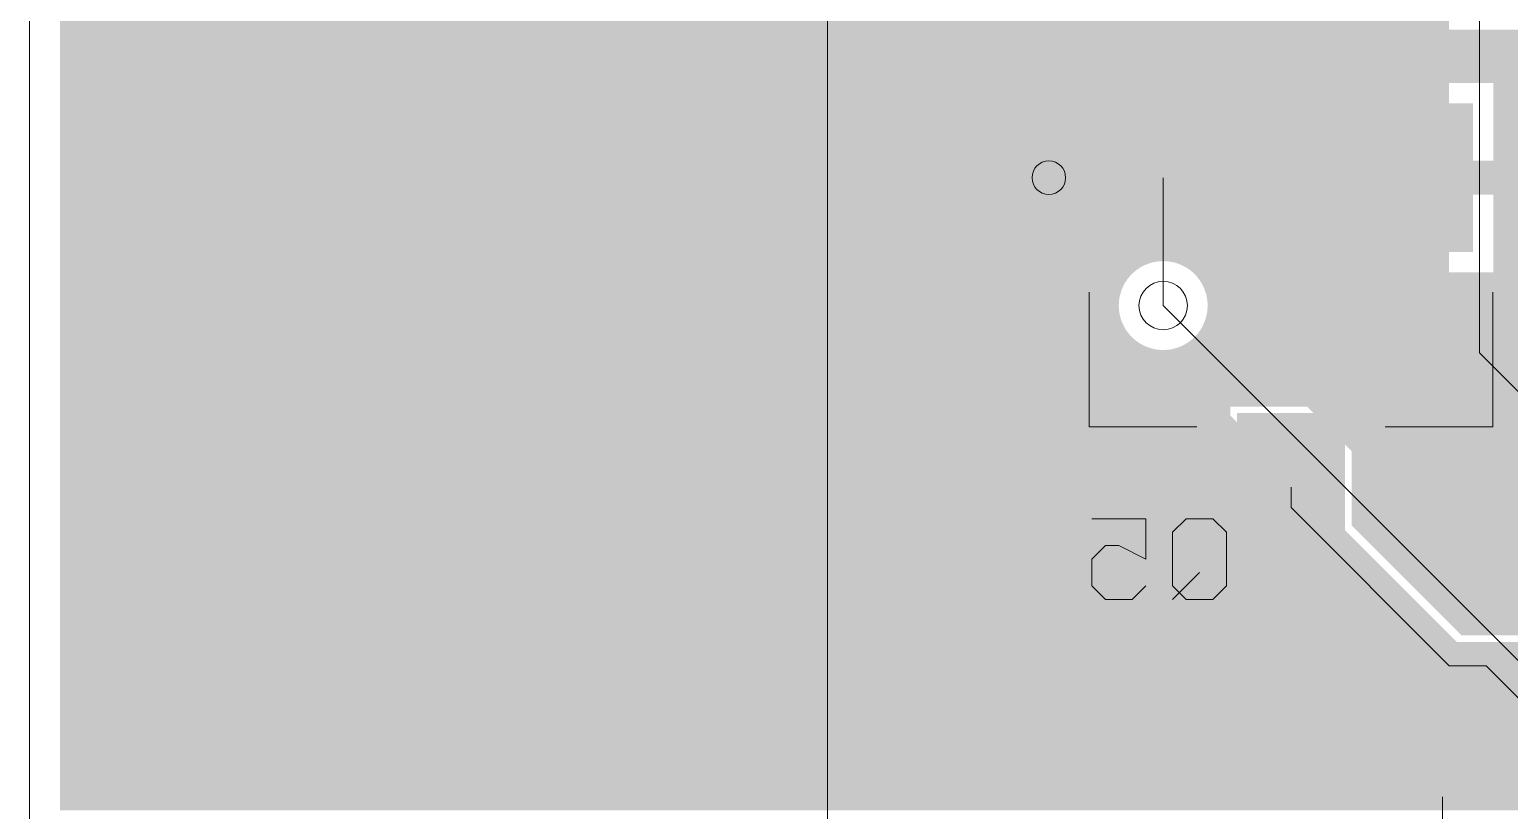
# Model space of a CAD drawing. Header units: millimetres. Extents: x 0 to 210, y 0 to 297.
# Drawn here: x 78.56 to 89.56, y 216.4 to 222.2 of the extents above; entities that cross this region are included whole.
import ezdxf

# ---------------------------------------------------------------- set-up
doc = ezdxf.new("R2010")
doc.units = ezdxf.units.MM
for name, pattern in [('K5LT32768', [0]), ('K5LT32769', [0]), ('K5LT32770', [0]), ('K5LT32772', [0]), ('K5LT32773', [0]), ('K5LT32774', [0]), ('K5LT32775', [0])]:
    doc.linetypes.add(name, pattern=pattern)

# ---------------------------------------------------------------- blocks, each defined once
blk = doc.blocks.new('U48')
at = {"color": 7, "linetype": 'K5LT32768', "lineweight": 18}
blk.add_circle((86.99, 220.148), 0.18, dxfattribs=at)
blk = doc.blocks.new('U89')
blk.add_hatch(color=7).paths.add_polyline_path([(87.29, 221.548), (87.29, 220.648), (86.69, 220.648), (86.69, 221.548)])
blk = doc.blocks.new('U90')
blk.add_hatch(color=7).paths.add_polyline_path([(89.19, 221.548), (89.19, 220.648), (88.59, 220.648), (88.59, 221.548)])
blk = doc.blocks.new('U91')
blk.add_hatch(color=7).paths.add_polyline_path([(88.24, 219.248), (88.24, 218.348), (87.64, 218.348), (87.64, 219.248)])
blk = doc.blocks.new('U127')
blk.add_hatch(color=7).paths.add_polyline_path([(90.415, 217.548), (90.415, 216.648), (89.115, 216.648), (89.115, 217.548)])
blk = doc.blocks.new('U192')
at = {"true_color": 0xff0000}
blk.add_hatch(color=1, dxfattribs=at).paths.add_polyline_path([(87.392, 221.65), (87.392, 220.547), (86.588, 220.547), (86.588, 221.65)])
blk = doc.blocks.new('U193')
at = {"true_color": 0xff0000}
blk.add_hatch(color=1, dxfattribs=at).paths.add_polyline_path([(89.292, 221.65), (89.292, 220.547), (88.488, 220.547), (88.488, 221.65)])
blk = doc.blocks.new('U194')
at = {"true_color": 0xff0000}
blk.add_hatch(color=1, dxfattribs=at).paths.add_polyline_path([(88.342, 219.35), (88.342, 218.247), (87.538, 218.247), (87.538, 219.35)])
blk = doc.blocks.new('U230')
at = {"true_color": 0xff0000}
blk.add_hatch(color=1, dxfattribs=at).paths.add_polyline_path([(90.517, 217.65), (90.517, 216.547), (89.013, 216.547), (89.013, 217.65)])
blk = doc.blocks.new('U281')
at = {"color": 3, "linetype": 'K5LT32773', "lineweight": 18, "true_color": 0x00ff00}
blk.add_circle((86.99, 220.148), 0.18, dxfattribs=at)

msp = doc.modelspace()

# ---------------------------------------------------------------- hatches: boundary and pattern name
at = {"true_color": 0x00ff00}
for points in [[(78.79, 220.478), (78.79, 223.898), (89.115, 223.898), (89.115, 220.478)], [(78.79, 220.477), (78.79, 220.478), (86.982, 220.478), (86.967, 220.477)], [(78.79, 220.476), (78.79, 220.477), (86.967, 220.477), (86.952, 220.476)], [(78.79, 220.474), (78.79, 220.476), (86.952, 220.476), (86.937, 220.474)], [(78.79, 220.471), (78.79, 220.474), (86.937, 220.474), (86.922, 220.471)], [(78.79, 220.468), (78.79, 220.471), (86.922, 220.471), (86.907, 220.468)], [(78.79, 220.463), (78.79, 220.468), (86.907, 220.468), (86.892, 220.463)], [(78.79, 220.458), (78.79, 220.463), (86.892, 220.463), (86.878, 220.458)], [(78.79, 220.453), (78.79, 220.458), (86.878, 220.458), (86.864, 220.453)], [(78.79, 220.447), (78.79, 220.453), (86.864, 220.453), (86.85, 220.447)], [(78.79, 220.44), (78.79, 220.447), (86.85, 220.447), (86.836, 220.44)], [(78.79, 220.433), (78.79, 220.44), (86.836, 220.44), (86.823, 220.433)], [(78.79, 220.424), (78.79, 220.433), (86.823, 220.433), (86.81, 220.424)], [(78.79, 220.416), (78.79, 220.424), (86.81, 220.424), (86.797, 220.416)], [(78.79, 220.407), (78.79, 220.416), (86.797, 220.416), (86.785, 220.407)], [(78.79, 220.397), (78.79, 220.407), (86.785, 220.407), (86.773, 220.397)], [(87.013, 220.477), (86.998, 220.478), (89.115, 220.478), (89.115, 220.477)], [(87.028, 220.476), (87.013, 220.477), (89.115, 220.477), (89.115, 220.476)], [(87.043, 220.474), (87.028, 220.476), (89.115, 220.476), (89.115, 220.474)], [(87.058, 220.471), (87.043, 220.474), (89.115, 220.474), (89.115, 220.471)], [(87.073, 220.468), (87.058, 220.471), (89.115, 220.471), (89.115, 220.468)], [(87.088, 220.463), (87.073, 220.468), (89.115, 220.468), (89.115, 220.463)], [(87.102, 220.458), (87.088, 220.463), (89.115, 220.463), (89.115, 220.458)], [(87.116, 220.453), (87.102, 220.458), (89.115, 220.458), (89.115, 220.453)], [(87.13, 220.447), (87.116, 220.453), (89.115, 220.453), (89.115, 220.447)], [(87.144, 220.44), (87.13, 220.447), (89.115, 220.447), (89.115, 220.44)], [(87.157, 220.433), (87.144, 220.44), (89.115, 220.44), (89.115, 220.433)], [(87.17, 220.424), (87.157, 220.433), (89.115, 220.433), (89.115, 220.424)], [(87.183, 220.416), (87.17, 220.424), (89.115, 220.424), (89.115, 220.416)], [(87.195, 220.407), (87.183, 220.416), (89.115, 220.416), (89.115, 220.407)], [(87.207, 220.397), (87.195, 220.407), (89.115, 220.407), (89.115, 220.397)], [(78.79, 220.387), (78.79, 220.397), (86.773, 220.397), (86.762, 220.387)], [(78.79, 220.376), (78.79, 220.387), (86.762, 220.387), (86.751, 220.376)], [(78.79, 220.365), (78.79, 220.376), (86.751, 220.376), (86.741, 220.365)], [(78.79, 220.353), (78.79, 220.365), (86.741, 220.365), (86.731, 220.353)], [(78.79, 220.341), (78.79, 220.353), (86.731, 220.353), (86.722, 220.341)], [(78.79, 220.328), (78.79, 220.341), (86.722, 220.341), (86.713, 220.328)], [(78.79, 220.315), (78.79, 220.328), (86.713, 220.328), (86.705, 220.315)], [(78.79, 220.302), (78.79, 220.315), (86.705, 220.315), (86.698, 220.302)], [(78.79, 220.288), (78.79, 220.302), (86.698, 220.302), (86.691, 220.288)], [(87.218, 220.387), (87.207, 220.397), (89.115, 220.397), (89.115, 220.387)], [(87.229, 220.376), (87.218, 220.387), (89.115, 220.387), (89.115, 220.376)], [(87.239, 220.365), (87.229, 220.376), (89.115, 220.376), (89.115, 220.365)], [(87.249, 220.353), (87.239, 220.365), (89.115, 220.365), (89.115, 220.353)], [(87.258, 220.341), (87.249, 220.353), (89.115, 220.353), (89.115, 220.341)], [(87.267, 220.328), (87.258, 220.341), (89.115, 220.341), (89.115, 220.328)], [(87.275, 220.315), (87.267, 220.328), (89.115, 220.328), (89.115, 220.315)], [(87.282, 220.302), (87.275, 220.315), (89.115, 220.315), (89.115, 220.302)], [(87.289, 220.288), (87.282, 220.302), (89.115, 220.302), (89.115, 220.288)], [(78.79, 220.274), (78.79, 220.288), (86.691, 220.288), (86.685, 220.274)], [(78.79, 220.26), (78.79, 220.274), (86.685, 220.274), (86.679, 220.26)], [(78.79, 220.246), (78.79, 220.26), (86.679, 220.26), (86.675, 220.246)], [(78.79, 220.231), (78.79, 220.246), (86.675, 220.246), (86.671, 220.231)], [(78.79, 220.216), (78.79, 220.231), (86.671, 220.231), (86.667, 220.216)], [(78.79, 220.201), (78.79, 220.216), (86.667, 220.216), (86.664, 220.201)], [(78.79, 220.186), (78.79, 220.201), (86.664, 220.201), (86.662, 220.186)], [(78.79, 220.171), (78.79, 220.186), (86.662, 220.186), (86.661, 220.171)], [(87.295, 220.274), (87.289, 220.288), (89.115, 220.288), (89.115, 220.274)], [(87.3, 220.26), (87.295, 220.274), (89.115, 220.274), (89.115, 220.26)], [(87.305, 220.246), (87.3, 220.26), (89.115, 220.26), (89.115, 220.246)], [(87.31, 220.231), (87.305, 220.246), (89.115, 220.246), (89.115, 220.231)], [(87.313, 220.216), (87.31, 220.231), (89.115, 220.231), (89.115, 220.216)], [(87.316, 220.201), (87.313, 220.216), (89.115, 220.216), (89.115, 220.201)], [(87.318, 220.186), (87.316, 220.201), (89.115, 220.201), (89.115, 220.186)], [(87.319, 220.171), (87.318, 220.186), (89.115, 220.186), (89.115, 220.171)], [(78.79, 220.156), (78.79, 220.171), (86.661, 220.171), (86.66, 220.156)], [(78.79, 220.14), (78.79, 220.156), (86.66, 220.156), (86.66, 220.14)], [(78.79, 220.125), (78.79, 220.14), (86.66, 220.14), (86.661, 220.125)], [(78.79, 220.11), (78.79, 220.125), (86.661, 220.125), (86.662, 220.11)], [(78.79, 220.095), (78.79, 220.11), (86.662, 220.11), (86.664, 220.095)], [(78.79, 220.08), (78.79, 220.095), (86.664, 220.095), (86.667, 220.08)], [(78.79, 220.065), (78.79, 220.08), (86.667, 220.08), (86.671, 220.065)], [(87.32, 220.156), (87.319, 220.171), (89.115, 220.171), (89.115, 220.156)], [(87.32, 220.14), (87.32, 220.156), (89.115, 220.156), (89.115, 220.14)], [(87.32, 220.136), (87.32, 220.14), (89.115, 220.14), (89.115, 220.136)], [(87.658, 219.798), (87.32, 220.136), (89.115, 220.136), (89.115, 219.798)], [(78.79, 220.05), (78.79, 220.065), (86.671, 220.065), (86.675, 220.05)], [(78.79, 220.036), (78.79, 220.05), (86.675, 220.05), (86.679, 220.036)], [(78.79, 220.022), (78.79, 220.036), (86.679, 220.036), (86.685, 220.022)], [(78.79, 220.008), (78.79, 220.022), (86.685, 220.022), (86.691, 220.008)], [(78.79, 219.994), (78.79, 220.008), (86.691, 220.008), (86.698, 219.994)], [(78.79, 219.981), (78.79, 219.994), (86.698, 219.994), (86.705, 219.981)], [(78.79, 219.968), (78.79, 219.981), (86.705, 219.981), (86.713, 219.968)], [(78.79, 219.955), (78.79, 219.968), (86.713, 219.968), (86.722, 219.955)], [(78.79, 219.943), (78.79, 219.955), (86.722, 219.955), (86.731, 219.943)], [(78.79, 219.931), (78.79, 219.943), (86.731, 219.943), (86.741, 219.931)], [(78.79, 219.92), (78.79, 219.931), (86.741, 219.931), (86.751, 219.92)], [(78.79, 219.909), (78.79, 219.92), (86.751, 219.92), (86.762, 219.909)], [(78.79, 219.899), (78.79, 219.909), (86.762, 219.909), (86.773, 219.899)], [(78.79, 219.889), (78.79, 219.899), (86.773, 219.899), (86.785, 219.889)], [(78.79, 219.88), (78.79, 219.889), (86.785, 219.889), (86.797, 219.88)], [(78.79, 219.872), (78.79, 219.88), (86.797, 219.88), (86.81, 219.872)], [(78.79, 219.863), (78.79, 219.872), (86.81, 219.872), (86.823, 219.863)], [(78.79, 219.856), (78.79, 219.863), (86.823, 219.863), (86.836, 219.856)], [(78.79, 219.849), (78.79, 219.856), (86.836, 219.856), (86.85, 219.849)], [(78.79, 219.843), (78.79, 219.849), (86.85, 219.849), (86.864, 219.843)], [(78.79, 219.837), (78.79, 219.843), (86.864, 219.843), (86.878, 219.837)], [(78.79, 219.833), (78.79, 219.837), (86.878, 219.837), (86.892, 219.833)], [(78.79, 219.829), (78.79, 219.833), (86.892, 219.833), (86.907, 219.829)], [(78.79, 219.825), (78.79, 219.829), (86.907, 219.829), (86.922, 219.825)], [(78.79, 219.822), (78.79, 219.825), (86.922, 219.825), (86.937, 219.822)], [(78.79, 219.82), (78.79, 219.822), (86.937, 219.822), (86.952, 219.82)], [(78.79, 219.819), (78.79, 219.82), (86.952, 219.82), (86.967, 219.819)], [(78.79, 219.818), (78.79, 219.819), (86.967, 219.819), (86.982, 219.818)], [(78.79, 216.398), (78.79, 219.818), (87.002, 219.818), (90.422, 216.398)], [(87.671, 219.785), (87.658, 219.798), (89.115, 219.798), (89.115, 219.785)], [(87.683, 219.773), (87.671, 219.785), (89.115, 219.785), (89.116, 219.773)], [(87.696, 219.76), (87.683, 219.773), (89.116, 219.773), (89.118, 219.76)], [(87.708, 219.748), (87.696, 219.76), (89.118, 219.76), (89.121, 219.748)], [(87.721, 219.736), (87.708, 219.748), (89.121, 219.748), (89.124, 219.736)], [(87.733, 219.724), (87.721, 219.736), (89.124, 219.736), (89.127, 219.724)], [(87.744, 219.712), (87.733, 219.724), (89.127, 219.724), (89.132, 219.712)], [(87.756, 219.7), (87.744, 219.712), (89.132, 219.712), (89.137, 219.7)], [(87.767, 219.689), (87.756, 219.7), (89.137, 219.7), (89.143, 219.689)], [(87.778, 219.678), (87.767, 219.689), (89.143, 219.689), (89.149, 219.678)], [(87.788, 219.668), (87.778, 219.678), (89.149, 219.678), (89.156, 219.668)], [(87.799, 219.658), (87.788, 219.668), (89.156, 219.668), (89.164, 219.658)], [(87.808, 219.648), (87.799, 219.658), (89.164, 219.658), (89.172, 219.648)], [(87.817, 219.639), (87.808, 219.648), (89.172, 219.648), (89.181, 219.639)], [(92.343, 215.114), (87.817, 219.639), (89.181, 219.639), (93.706, 215.114)]]:
    msp.add_hatch(color=3, dxfattribs=at).paths.add_polyline_path(points)
for points in [[(78.79, 222.163), (78.79, 222.198), (91.072, 222.198), (91.092, 222.163)], [(78.79, 222.122), (78.79, 222.163), (91.092, 222.163), (91.098, 222.122)], [(78.79, 222.112), (78.79, 222.122), (91.098, 222.122), (91.087, 222.112)], [(78.79, 222.122), (78.79, 222.122), (91.098, 222.122), (91.098, 222.122)], [(78.79, 222.101), (78.79, 222.112), (91.087, 222.112), (91.076, 222.101)], [(78.79, 222.09), (78.79, 222.101), (91.076, 222.101), (91.066, 222.09)], [(78.79, 222.078), (78.79, 222.09), (91.066, 222.09), (91.056, 222.078)], [(78.79, 222.066), (78.79, 222.078), (91.056, 222.078), (91.047, 222.066)], [(78.79, 222.053), (78.79, 222.066), (91.047, 222.066), (91.038, 222.053)], [(78.79, 222.04), (78.79, 222.053), (91.038, 222.053), (91.03, 222.04)], [(78.79, 222.027), (78.79, 222.04), (91.03, 222.04), (91.023, 222.027)], [(78.79, 222.013), (78.79, 222.027), (91.023, 222.027), (91.016, 222.013)], [(78.79, 221.999), (78.79, 222.013), (91.016, 222.013), (91.01, 221.999)], [(78.79, 221.985), (78.79, 221.999), (91.01, 221.999), (91.005, 221.985)], [(78.79, 221.971), (78.79, 221.985), (91.005, 221.985), (91, 221.971)], [(78.79, 221.956), (78.79, 221.971), (91, 221.971), (90.996, 221.956)], [(78.79, 221.941), (78.79, 221.956), (90.996, 221.956), (90.992, 221.941)], [(78.79, 221.926), (78.79, 221.941), (90.992, 221.941), (90.989, 221.926)], [(78.79, 221.911), (78.79, 221.926), (90.989, 221.926), (90.987, 221.911)], [(78.79, 221.896), (78.79, 221.911), (90.987, 221.911), (90.986, 221.896)], [(78.79, 221.881), (78.79, 221.896), (90.986, 221.896), (90.985, 221.881)], [(78.79, 221.865), (78.79, 221.881), (90.985, 221.881), (90.985, 221.865)], [(78.79, 221.85), (78.79, 221.865), (90.985, 221.865), (90.986, 221.85)], [(78.79, 221.835), (78.79, 221.85), (90.986, 221.85), (90.987, 221.835)], [(78.79, 221.82), (78.79, 221.835), (90.987, 221.835), (90.989, 221.82)], [(78.79, 221.805), (78.79, 221.82), (90.989, 221.82), (90.992, 221.805)], [(78.79, 221.802), (78.79, 221.805), (90.992, 221.805), (90.993, 221.802)], [(78.79, 221.698), (78.79, 221.802), (88.336, 221.802), (88.336, 221.698)], [(88.763, 221.225), (88.763, 221.802), (89.017, 221.802), (89.017, 221.225)], [(89.444, 221.79), (89.444, 221.802), (90.993, 221.802), (90.996, 221.79)], [(89.444, 221.775), (89.444, 221.79), (90.996, 221.79), (91, 221.775)], [(89.444, 221.761), (89.444, 221.775), (91, 221.775), (91.005, 221.761)], [(89.444, 221.747), (89.444, 221.761), (91.005, 221.761), (91.01, 221.747)], [(89.444, 221.696), (89.444, 221.747), (91.01, 221.747), (90.988, 221.696)], [(78.79, 220.498), (78.79, 221.698), (86.54, 221.698), (86.54, 220.498)], [(87.44, 221.225), (87.44, 221.698), (88.336, 221.698), (88.336, 221.225)], [(89.444, 221.687), (89.444, 221.696), (90.988, 221.696), (90.98, 221.687)], [(89.444, 221.673), (89.444, 221.687), (90.98, 221.687), (90.962, 221.673)], [(89.444, 221.225), (89.444, 221.673), (90.89, 221.673), (90.89, 221.225)], [(87.44, 220.971), (87.44, 221.225), (90.89, 221.225), (90.89, 220.971)], [(87.44, 220.498), (87.44, 220.971), (88.336, 220.971), (88.336, 220.498)], [(88.763, 220.394), (88.763, 220.971), (89.017, 220.971), (89.017, 220.394)], [(89.444, 220.473), (89.444, 220.971), (90.89, 220.971), (90.89, 220.473)], [(78.79, 220.389), (78.79, 220.498), (86.765, 220.498), (86.765, 220.389)], [(87.215, 220.394), (87.215, 220.498), (88.336, 220.498), (88.336, 220.394)], [(89.444, 220.394), (89.444, 220.473), (92.686, 220.473), (92.686, 220.394)], [(78.79, 220.387), (78.79, 220.389), (86.765, 220.389), (86.762, 220.387)], [(78.79, 220.376), (78.79, 220.387), (86.762, 220.387), (86.751, 220.376)], [(78.79, 220.365), (78.79, 220.376), (86.751, 220.376), (86.741, 220.365)], [(78.79, 220.353), (78.79, 220.365), (86.741, 220.365), (86.731, 220.353)], [(78.79, 220.341), (78.79, 220.353), (86.731, 220.353), (86.722, 220.341)], [(78.79, 220.328), (78.79, 220.341), (86.722, 220.341), (86.713, 220.328)], [(78.79, 220.315), (78.79, 220.328), (86.713, 220.328), (86.705, 220.315)], [(78.79, 220.302), (78.79, 220.315), (86.705, 220.315), (86.698, 220.302)], [(78.79, 220.288), (78.79, 220.302), (86.698, 220.302), (86.691, 220.288)], [(87.215, 220.389), (87.215, 220.394), (92.686, 220.394), (92.686, 220.389)], [(87.218, 220.387), (87.215, 220.389), (92.686, 220.389), (92.686, 220.387)], [(87.229, 220.376), (87.218, 220.387), (92.686, 220.387), (92.686, 220.376)], [(87.235, 220.369), (87.229, 220.376), (92.686, 220.376), (92.686, 220.369)], [(87.238, 220.365), (87.235, 220.369), (104.733, 220.369), (104.73, 220.365)], [(87.239, 220.365), (87.238, 220.365), (104.73, 220.365), (104.73, 220.365)], [(87.249, 220.353), (87.239, 220.365), (104.73, 220.365), (104.724, 220.353)], [(87.249, 220.352), (87.249, 220.353), (104.724, 220.353), (104.723, 220.352)], [(87.258, 220.341), (87.249, 220.352), (104.723, 220.352), (104.717, 220.341)], [(87.26, 220.338), (87.258, 220.341), (104.717, 220.341), (104.716, 220.338)], [(87.267, 220.328), (87.26, 220.338), (104.716, 220.338), (104.712, 220.328)], [(87.269, 220.324), (87.267, 220.328), (104.712, 220.328), (104.71, 220.324)], [(87.275, 220.315), (87.269, 220.324), (104.71, 220.324), (104.706, 220.315)], [(87.277, 220.31), (87.275, 220.315), (104.706, 220.315), (104.705, 220.31)], [(87.282, 220.302), (87.277, 220.31), (104.705, 220.31), (104.702, 220.302)], [(87.285, 220.296), (87.282, 220.302), (104.702, 220.302), (104.7, 220.296)], [(87.289, 220.288), (87.285, 220.296), (104.7, 220.296), (104.698, 220.288)], [(78.79, 220.274), (78.79, 220.288), (86.691, 220.288), (86.685, 220.274)], [(78.79, 220.26), (78.79, 220.274), (86.685, 220.274), (86.679, 220.26)], [(78.79, 220.246), (78.79, 220.26), (86.679, 220.26), (86.675, 220.246)], [(78.79, 220.231), (78.79, 220.246), (86.675, 220.246), (86.671, 220.231)], [(78.79, 220.216), (78.79, 220.231), (86.671, 220.231), (86.667, 220.216)], [(78.79, 220.201), (78.79, 220.216), (86.667, 220.216), (86.664, 220.201)], [(78.79, 220.186), (78.79, 220.201), (86.664, 220.201), (86.662, 220.186)], [(78.79, 220.171), (78.79, 220.186), (86.662, 220.186), (86.661, 220.171)], [(87.292, 220.281), (87.289, 220.288), (104.698, 220.288), (104.696, 220.281)], [(87.295, 220.274), (87.292, 220.281), (104.696, 220.281), (104.694, 220.274)], [(87.298, 220.266), (87.295, 220.274), (104.694, 220.274), (104.692, 220.266)], [(87.3, 220.26), (87.298, 220.266), (104.692, 220.266), (104.691, 220.26)], [(87.303, 220.251), (87.3, 220.26), (104.691, 220.26), (104.689, 220.251)], [(87.305, 220.246), (87.303, 220.251), (104.689, 220.251), (104.688, 220.246)], [(87.308, 220.236), (87.305, 220.246), (104.688, 220.246), (104.687, 220.236)], [(87.31, 220.231), (87.308, 220.236), (104.687, 220.236), (104.687, 220.231)], [(87.312, 220.221), (87.31, 220.231), (104.687, 220.231), (104.686, 220.221)], [(87.313, 220.216), (87.312, 220.221), (104.686, 220.221), (104.685, 220.216)], [(87.315, 220.206), (87.313, 220.216), (104.685, 220.216), (104.685, 220.206)], [(87.316, 220.201), (87.315, 220.206), (104.685, 220.206), (104.685, 220.201)], [(87.317, 220.191), (87.316, 220.201), (104.685, 220.201), (104.685, 220.191)], [(87.318, 220.186), (87.317, 220.191), (104.685, 220.191), (104.685, 220.186)], [(87.319, 220.175), (87.318, 220.186), (104.685, 220.186), (104.686, 220.175)], [(78.79, 220.156), (78.79, 220.171), (86.661, 220.171), (86.66, 220.156)], [(78.79, 220.14), (78.79, 220.156), (86.66, 220.156), (86.66, 220.14)], [(78.79, 220.125), (78.79, 220.14), (86.66, 220.14), (86.661, 220.125)], [(78.79, 220.11), (78.79, 220.125), (86.661, 220.125), (86.662, 220.11)], [(78.79, 220.095), (78.79, 220.11), (86.662, 220.11), (86.664, 220.095)], [(78.79, 220.08), (78.79, 220.095), (86.664, 220.095), (86.667, 220.08)], [(78.79, 220.065), (78.79, 220.08), (86.667, 220.08), (86.671, 220.065)], [(87.31, 220.065), (87.311, 220.072), (104.71, 220.072), (104.713, 220.065)], [(87.311, 220.072), (87.313, 220.08), (104.707, 220.08), (104.71, 220.072)], [(87.313, 220.08), (87.314, 220.086), (104.705, 220.086), (104.707, 220.08)], [(87.314, 220.086), (87.316, 220.095), (104.702, 220.095), (104.705, 220.086)], [(87.316, 220.095), (87.317, 220.1), (104.7, 220.1), (104.702, 220.095)], [(87.317, 220.1), (87.318, 220.11), (104.697, 220.11), (104.7, 220.1)], [(87.318, 220.115), (87.319, 220.125), (104.693, 220.125), (104.696, 220.115)], [(87.318, 220.11), (87.318, 220.115), (104.696, 220.115), (104.697, 220.11)], [(87.319, 220.171), (87.319, 220.175), (104.686, 220.175), (104.686, 220.171)], [(87.32, 220.16), (87.319, 220.171), (104.686, 220.171), (104.687, 220.16)], [(87.319, 220.13), (87.32, 220.14), (104.69, 220.14), (104.692, 220.13)], [(87.319, 220.125), (87.319, 220.13), (104.692, 220.13), (104.693, 220.125)], [(87.32, 220.156), (87.32, 220.16), (104.687, 220.16), (104.688, 220.156)], [(87.32, 220.145), (87.32, 220.156), (104.688, 220.156), (104.689, 220.145)], [(87.32, 220.14), (87.32, 220.145), (104.689, 220.145), (104.69, 220.14)], [(78.79, 220.05), (78.79, 220.065), (86.671, 220.065), (86.675, 220.05)], [(78.79, 220.036), (78.79, 220.05), (86.675, 220.05), (86.679, 220.036)], [(78.79, 220.022), (78.79, 220.036), (86.679, 220.036), (86.685, 220.022)], [(78.79, 220.008), (78.79, 220.022), (86.685, 220.022), (86.691, 220.008)], [(78.79, 219.994), (78.79, 220.008), (86.691, 220.008), (86.698, 219.994)], [(78.79, 219.981), (78.79, 219.994), (86.698, 219.994), (86.705, 219.981)], [(78.79, 219.968), (78.79, 219.981), (86.705, 219.981), (86.713, 219.968)], [(78.79, 219.955), (78.79, 219.968), (86.713, 219.968), (86.722, 219.955)], [(87.261, 219.959), (87.267, 219.968), (104.778, 219.968), (104.787, 219.959)], [(87.267, 219.968), (87.268, 219.97), (104.776, 219.97), (104.778, 219.968)], [(87.268, 219.97), (87.275, 219.981), (104.766, 219.981), (104.776, 219.97)], [(87.275, 219.981), (87.281, 219.993), (104.756, 219.993), (104.766, 219.981)], [(87.275, 219.981), (87.275, 219.981), (104.766, 219.981), (104.766, 219.981)], [(87.281, 219.993), (87.282, 219.994), (104.756, 219.994), (104.756, 219.993)], [(87.282, 219.994), (87.287, 220.005), (104.747, 220.005), (104.756, 219.994)], [(87.287, 220.005), (87.289, 220.008), (104.745, 220.008), (104.747, 220.005)], [(87.289, 220.008), (87.293, 220.018), (104.739, 220.018), (104.745, 220.008)], [(87.293, 220.018), (87.295, 220.022), (104.736, 220.022), (104.739, 220.018)], [(87.295, 220.022), (87.298, 220.031), (104.73, 220.031), (104.736, 220.022)], [(87.298, 220.031), (87.3, 220.036), (104.728, 220.036), (104.73, 220.031)], [(87.3, 220.036), (87.303, 220.044), (104.723, 220.044), (104.728, 220.036)], [(87.303, 220.044), (87.305, 220.05), (104.72, 220.05), (104.723, 220.044)], [(87.305, 220.05), (87.307, 220.058), (104.716, 220.058), (104.72, 220.05)], [(87.307, 220.058), (87.31, 220.065), (104.713, 220.065), (104.716, 220.058)], [(78.79, 219.943), (78.79, 219.955), (86.722, 219.955), (86.731, 219.943)], [(78.79, 219.931), (78.79, 219.943), (86.731, 219.943), (86.741, 219.931)], [(78.79, 219.92), (78.79, 219.931), (86.741, 219.931), (86.751, 219.92)], [(78.79, 219.909), (78.79, 219.92), (86.751, 219.92), (86.762, 219.909)], [(78.79, 219.899), (78.79, 219.909), (86.762, 219.909), (86.773, 219.899)], [(78.79, 219.889), (78.79, 219.899), (86.773, 219.899), (86.785, 219.889)], [(78.79, 219.88), (78.79, 219.889), (86.785, 219.889), (86.797, 219.88)], [(78.79, 219.872), (78.79, 219.88), (86.797, 219.88), (86.81, 219.872)], [(78.79, 219.863), (78.79, 219.872), (86.81, 219.872), (86.823, 219.863)], [(78.79, 219.856), (78.79, 219.863), (86.823, 219.863), (86.836, 219.856)], [(78.79, 219.849), (78.79, 219.856), (86.836, 219.856), (86.85, 219.849)], [(87.13, 219.849), (87.144, 219.856), (108.424, 219.856), (108.424, 219.849)], [(87.144, 219.856), (87.157, 219.863), (108.424, 219.863), (108.424, 219.856)], [(87.157, 219.863), (87.164, 219.868), (108.424, 219.868), (108.424, 219.863)], [(87.164, 219.868), (87.166, 219.869), (104.992, 219.869), (105.007, 219.868)], [(87.166, 219.869), (87.168, 219.87), (104.977, 219.87), (104.992, 219.869)], [(87.168, 219.87), (87.17, 219.872), (104.967, 219.872), (104.977, 219.87)], [(87.17, 219.872), (87.171, 219.872), (104.962, 219.872), (104.967, 219.872)], [(87.171, 219.872), (87.175, 219.875), (104.947, 219.875), (104.962, 219.872)], [(87.175, 219.875), (87.181, 219.879), (104.932, 219.879), (104.947, 219.875)], [(87.181, 219.879), (87.183, 219.88), (104.927, 219.88), (104.932, 219.879)], [(87.183, 219.88), (87.186, 219.883), (104.917, 219.883), (104.927, 219.88)], [(87.186, 219.883), (87.193, 219.888), (104.903, 219.888), (104.917, 219.883)], [(87.193, 219.888), (87.195, 219.889), (104.898, 219.889), (104.903, 219.888)], [(87.195, 219.889), (87.2, 219.893), (104.889, 219.893), (104.898, 219.889)], [(87.2, 219.893), (87.207, 219.899), (104.875, 219.899), (104.889, 219.893)], [(87.207, 219.899), (87.214, 219.906), (104.861, 219.906), (104.875, 219.899)], [(87.207, 219.899), (87.207, 219.899), (104.875, 219.899), (104.875, 219.899)], [(87.214, 219.906), (87.218, 219.909), (104.855, 219.909), (104.861, 219.906)], [(87.218, 219.909), (87.222, 219.913), (104.848, 219.913), (104.855, 219.909)], [(87.222, 219.913), (87.229, 219.92), (104.837, 219.92), (104.848, 219.913)], [(87.229, 219.92), (87.23, 219.922), (104.835, 219.922), (104.837, 219.92)], [(87.23, 219.922), (87.238, 219.93), (104.822, 219.93), (104.835, 219.922)], [(87.238, 219.93), (87.239, 219.931), (104.82, 219.931), (104.822, 219.93)], [(87.239, 219.931), (87.245, 219.939), (104.81, 219.939), (104.82, 219.931)], [(87.245, 219.939), (87.249, 219.943), (104.805, 219.943), (104.81, 219.939)], [(87.249, 219.943), (87.253, 219.949), (104.798, 219.949), (104.805, 219.943)], [(87.253, 219.949), (87.258, 219.955), (104.791, 219.955), (104.798, 219.949)], [(87.258, 219.955), (87.261, 219.959), (104.787, 219.959), (104.791, 219.955)], [(78.79, 219.843), (78.79, 219.849), (86.85, 219.849), (86.864, 219.843)], [(78.79, 219.837), (78.79, 219.843), (86.864, 219.843), (86.878, 219.837)], [(78.79, 219.833), (78.79, 219.837), (86.878, 219.837), (86.892, 219.833)], [(78.79, 219.829), (78.79, 219.833), (86.892, 219.833), (86.907, 219.829)], [(78.79, 219.825), (78.79, 219.829), (86.907, 219.829), (86.922, 219.825)], [(78.79, 219.822), (78.79, 219.825), (86.922, 219.825), (86.937, 219.822)], [(78.79, 219.82), (78.79, 219.822), (86.937, 219.822), (86.952, 219.82)], [(78.79, 219.819), (78.79, 219.82), (86.952, 219.82), (86.967, 219.819)], [(78.79, 219.818), (78.79, 219.819), (86.967, 219.819), (86.982, 219.818)], [(78.79, 219.523), (78.79, 219.818), (108.424, 219.818), (108.424, 219.523)], [(86.998, 219.818), (87.013, 219.819), (108.424, 219.819), (108.424, 219.818)], [(87.013, 219.819), (87.028, 219.82), (108.424, 219.82), (108.424, 219.819)], [(87.028, 219.82), (87.043, 219.822), (108.424, 219.822), (108.424, 219.82)], [(87.043, 219.822), (87.058, 219.825), (108.424, 219.825), (108.424, 219.822)], [(87.058, 219.825), (87.073, 219.829), (108.424, 219.829), (108.424, 219.825)], [(87.073, 219.829), (87.088, 219.833), (108.424, 219.833), (108.424, 219.829)], [(87.088, 219.833), (87.102, 219.837), (108.424, 219.837), (108.424, 219.833)], [(87.102, 219.837), (87.116, 219.843), (108.424, 219.843), (108.424, 219.837)], [(87.116, 219.843), (87.13, 219.849), (108.424, 219.849), (108.424, 219.843)], [(78.79, 219.498), (78.79, 219.523), (105.49, 219.523), (105.49, 219.498)], [(78.79, 219.398), (78.79, 219.498), (102.015, 219.498), (102.015, 219.398)], [(78.79, 218.198), (78.79, 219.398), (87.49, 219.398), (87.49, 218.198)], [(88.39, 219.373), (88.39, 219.398), (97.015, 219.398), (97.015, 219.373)], [(88.39, 218.516), (88.39, 219.373), (91.84, 219.373), (91.84, 218.516)], [(88.733, 218.173), (88.39, 218.516), (91.84, 218.516), (91.84, 218.173)], [(78.79, 217.314), (78.79, 218.198), (88.072, 218.198), (88.956, 217.314)], [(89.208, 217.698), (88.733, 218.173), (92.065, 218.173), (92.065, 217.698)], [(88.733, 218.173), (88.733, 218.173), (91.84, 218.173), (92.065, 218.173)], [(78.79, 217.305), (78.79, 217.314), (88.956, 217.314), (88.965, 217.305)], [(78.79, 216.498), (78.79, 217.305), (88.965, 217.305), (88.965, 216.498)], [(78.79, 216.398), (78.79, 216.498), (108.424, 216.498), (108.424, 216.398)]]:
    msp.add_hatch(color=7).paths.add_polyline_path(points)

# ---------------------------------------------------------------- linework, layer by layer
at = {"color": 4, "linetype": 'K5LT32772', "lineweight": 18, "true_color": 0x00ffff}
msp.add_lwpolyline([(78.565, 210.148), (78.565, 230.148)], dxfattribs=at)
at = {"color": 5, "linetype": 'K5LT32775', "lineweight": 18, "true_color": 0x0000ff}
msp.add_lwpolyline([(84.495, 210.303), (84.495, 230.053), (84.745, 230.053), (110.245, 230.053)], dxfattribs=at)
at = {"color": 3, "linetype": 'K5LT32774', "lineweight": 18, "true_color": 0x00ff00}
for points in [[(89.34, 219.798), (89.34, 226.98)], [(86.99, 220.148), (92.59, 214.548)], [(89.34, 219.798), (93.865, 215.273), (101.24, 215.273)]]:
    msp.add_lwpolyline(points, dxfattribs=at)
at = {"color": 6, "linetype": 'K5LT32770', "lineweight": 18, "true_color": 0xff00ff}
msp.add_lwpolyline([(86.015, 221.098, 1), (86.265, 221.098, 1)], format="xyb", close=True, dxfattribs=at)
at = {"color": 7, "linetype": 'K5LT32769', "lineweight": 18}
for points in [[(86.99, 220.148), (86.99, 221.098)], [(87.94, 218.648), (87.94, 218.798)], [(87.94, 218.648), (89.115, 217.473)], [(89.115, 217.473), (89.39, 217.473)], [(89.39, 217.473), (89.765, 217.098)]]:
    msp.add_lwpolyline(points, dxfattribs=at)
at = {"color": 6, "linetype": 'K5LT32770', "lineweight": 18, "true_color": 0xff00ff}
for points in [[(86.44, 219.248), (86.44, 220.248)], [(89.44, 219.248), (89.44, 220.248)], [(86.44, 219.248), (87.24, 219.248)], [(88.64, 219.248), (89.44, 219.248)], [(86.46, 218.565), (86.86, 218.565), (86.86, 218.265), (86.66, 218.365), (86.56, 218.365), (86.46, 218.265), (86.46, 218.065), (86.56, 217.965), (86.76, 217.965), (86.86, 218.065)], [(87.06, 218.065), (87.06, 218.465), (87.16, 218.565), (87.36, 218.565), (87.46, 218.465), (87.46, 218.065), (87.36, 217.965), (87.16, 217.965)], [(87.26, 218.165), (87.06, 217.965)], [(87.16, 217.965), (87.06, 218.065)], [(89.065, 215.398), (89.065, 216.498)]]:
    msp.add_lwpolyline(points, dxfattribs=at)

# ---------------------------------------------------------------- block references
for name in ['U192', 'U193', 'U89', 'U90', 'U48', 'U281', 'U194', 'U91', 'U230', 'U127']:
    msp.add_blockref(name, (0, 0))

doc.saveas('drawing.dxf')
